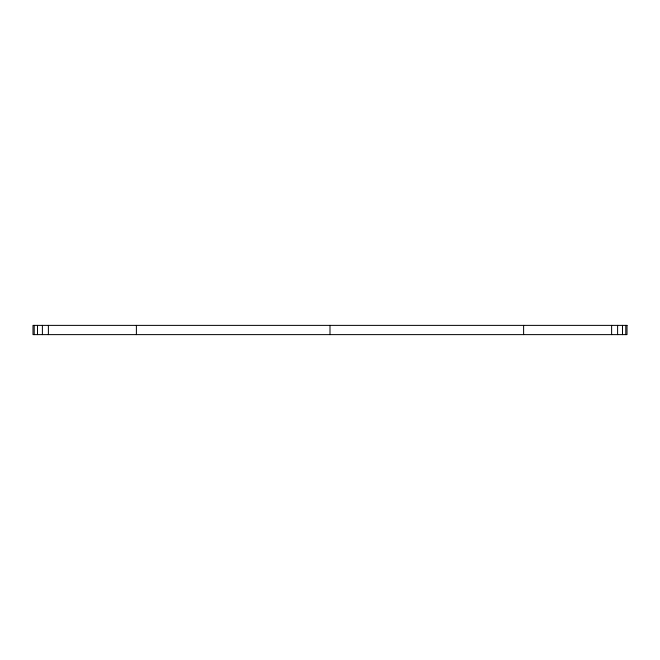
<?xml version="1.0" encoding="UTF-8"?>
<svg xmlns="http://www.w3.org/2000/svg" width="660" height="660" viewBox="0 0 660 660"><rect width="100%" height="100%" fill="white"/><g stroke="black" fill="none" stroke-linecap="round" stroke-linejoin="round"><path stroke-width="0.99" d="M625.787 325.38L625.787 334.62M622.495 325.38L622.495 334.62M617.603 325.38L617.603 334.62M611.614 325.38L611.614 334.62M523.611 325.38L523.611 334.62M330 325.38L330 334.62M136.389 325.38L136.389 334.62M48.386 325.38L48.386 334.62M42.397 325.38L42.397 334.62M37.505 325.38L37.505 334.62M34.213 325.38L34.213 334.62M627 325.38L33 325.38L33 334.62L627 334.62L627 325.38"/></g></svg>
